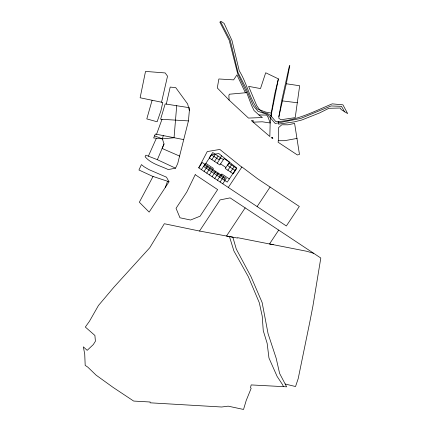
<?xml version="1.0" encoding="UTF-8"?>
<svg xmlns="http://www.w3.org/2000/svg" width="431" height="431" viewBox="0 0 431 431"><rect width="100%" height="100%" fill="white"/><g stroke="black" fill="none" stroke-linecap="round" stroke-linejoin="round"><path stroke-width="0.65" d="M278.286 140.721L278.539 127.624L281.82 124.785L288.037 124.807L294.599 123.417L299.475 154.46L297.379 154.955L278.092 142.235L278.286 140.721L284.584 140.7L297.078 138.41M189.36 110.525L189.532 107.728L165.165 103.919L160.607 119.225L188.444 120.906L189.36 110.525L187.647 103.968L175.746 87.638L170.197 87.073L166.296 104.103M278.695 121.375L278.507 124.139L294.341 121.86L301.835 119.99L319.457 112.987L328.907 108.289L340.14 108.025L341.18 109.56L347.666 113.59L342.941 104.835L332.199 103.86C314.01 111.397 295.962 121.208 275.84 121.628L271.018 115.923L267.705 113.552L263.018 112.421L259.677 109.883L256.671 105.498L248.606 86.356L260.491 88.576L265.701 72.764L278.383 78.873L271.018 115.923L270.162 122.991L269.844 136.503L251.375 120.626L253.132 120.368L253.169 122.167L262.355 121.795L270.162 122.991L268.362 117.852L266.805 115.099L258.929 114.942L254.048 110.546L251.526 105.299L246.731 92.649L237.6 73.453L229.2 40.293L219.832 22.089L221.378 21.55L224.147 23.468L231.964 40.455L239.243 70.792C246.774 82.811 249.22 97.228 257.226 108.865L265.598 112.049L271.223 113.067L271.018 115.923M176.705 105.692L174.043 137.748L162.368 138.852L153.651 137.958L155.338 134.041L183.714 139.601L188.444 120.906M286.297 83.759L299.664 85.764L295.213 117.641L281.001 119.732L278.9 118.423L278.884 116.65L281.734 100.482L289.422 65.717L289.804 65.555L286.297 83.759L278.884 116.65M271.223 113.067L274.789 93.662L278.383 78.873M161.539 102.212L167.53 76.174L165.165 72.941L145.516 71.417L140.129 97.772L162.778 102.47L160.914 110.783L157.11 121.784L146.804 118.913L152.095 100.256M175.53 168.165L157.374 159.702L145.85 155.16L145.096 156.76C151.006 163.737 160.343 165.779 168.235 169.572L175.53 168.165L177.707 163.591L183.714 139.601M179.657 156.114L162.126 148.469L164.022 143.97L162.368 138.852L163.338 135.555M165.294 187.463L167.54 181.252L169.011 181.796L149.142 212.106L139.342 202.225L153.053 176.451M156.545 134.273L162.002 119.301M157.374 159.702L164.022 143.97M148.377 156.157L156.388 138.238M228.311 187.447L241.92 166.953L257.582 178.746L299.313 206.465L286.356 225.973L198.729 167.837L207.252 151.577L219.837 149.438L241.796 167.136M285.187 384.01L286.626 386.817L251.176 384.921L250.519 387.588L251.176 388.288L246.203 400.507L243.537 409.45L228.182 406.158L221.658 407.004L150.09 402.813L150.155 402.004L133.675 401.067L113.078 387.383L96.097 375.142L87.795 367.131L85.193 365.413L84.718 354.007L83.334 346.842L87.181 350.344L93.279 344.59L95.407 341.228L94.906 335.463L85.322 327.043L89.449 321.289L98.446 305.498L113.978 287.105L149.772 247.723L164.319 223.732L199.526 231.038L220.058 199.919L230.106 197.883L320.804 258.029L312.922 306.01L309.797 322.07L298.198 378.628L295.531 386.537L285.187 384.01L279.627 373.462L276.152 358.188L268.077 333.68L262.118 302.497L251.031 276.713L236.307 249.118L232.848 237.19L226.49 236.021L245.164 207.866M198.729 167.837L202.268 162.498L226.302 178.429L222.762 183.773M201.401 169.609L204.94 164.27M204.068 171.382L207.613 166.037M211.858 159.632L215.398 154.287M206.74 173.149L210.28 167.81M214.53 161.399L218.07 156.06M212.095 170.202L213.334 168.327L205.856 163.371M221.631 155.817L219.002 159.782L211.519 154.826M209.412 174.921L212.952 169.577M217.202 163.171L220.742 157.827M212.084 176.688L215.624 171.349M214.751 178.461L218.291 173.122M217.423 180.233L220.963 174.889M220.64 175.87L221.879 173.995L229.34 178.94M229.648 162.282L227.546 165.45L235.008 170.396M220.096 182.001L223.635 176.662M227.88 170.25L231.425 164.911M224.012 179.986L224.874 178.682L204.617 165.235M230.553 172.023L234.092 166.678M278.69 230.1L269.526 243.941L306.807 251.284L313.757 253.347M257.118 206.573L270.092 187.054M246.731 92.649L229.346 94.217L228.866 95.553L229.125 100.111L248.466 118.072L262.382 117.544L258.929 114.942M282.397 100.892L297.32 102.761M199.526 231.038L237.562 238.057L237.637 237.686L273.297 244.722M167.54 181.252L152.466 176.257L138.944 169.997L141.416 164.604L144.175 166.813L148.873 169.582L166.49 177.189L169.011 181.796M154.551 135.867L162.368 138.852M223.414 159.599L212.731 152.52L209.191 157.859L219.869 164.938L224.093 158.57L229.437 162.11L225.214 168.483L233.225 173.79L236.764 168.451L228.753 163.139M220.553 163.909L225.892 167.454M229.125 100.111L217.305 87.951L218.856 78.975L233.629 79.875L236.937 74.886L245.395 92.767M344.649 111.909L341.465 106.328L331.067 105.956L300.768 118.428L275.22 123.487L267.495 114.517L257.959 111.284L253.347 105.784L245.891 87.994L238.047 72.64L230.143 40.018L220.629 21.809M283.382 386.645L282.714 384.905L277.101 376.398L268.96 358.005L267.145 343.318L263.26 330.679L262.21 316.095L259.311 302.767L248.304 276.675L233.909 250.977L229.448 236.56M195.216 174.684L186.747 192.086L176.047 208.313L179.969 217.784L190.577 220.015L200.086 216.195L217.644 189.592L195.216 174.684M211.578 154.74L203.744 166.555L227.234 182.119L236.646 167.923L218.776 153.517L211.578 154.74M272.651 137.473L271.115 137.581L272.791 138.701L272.651 137.473"/></g></svg>
